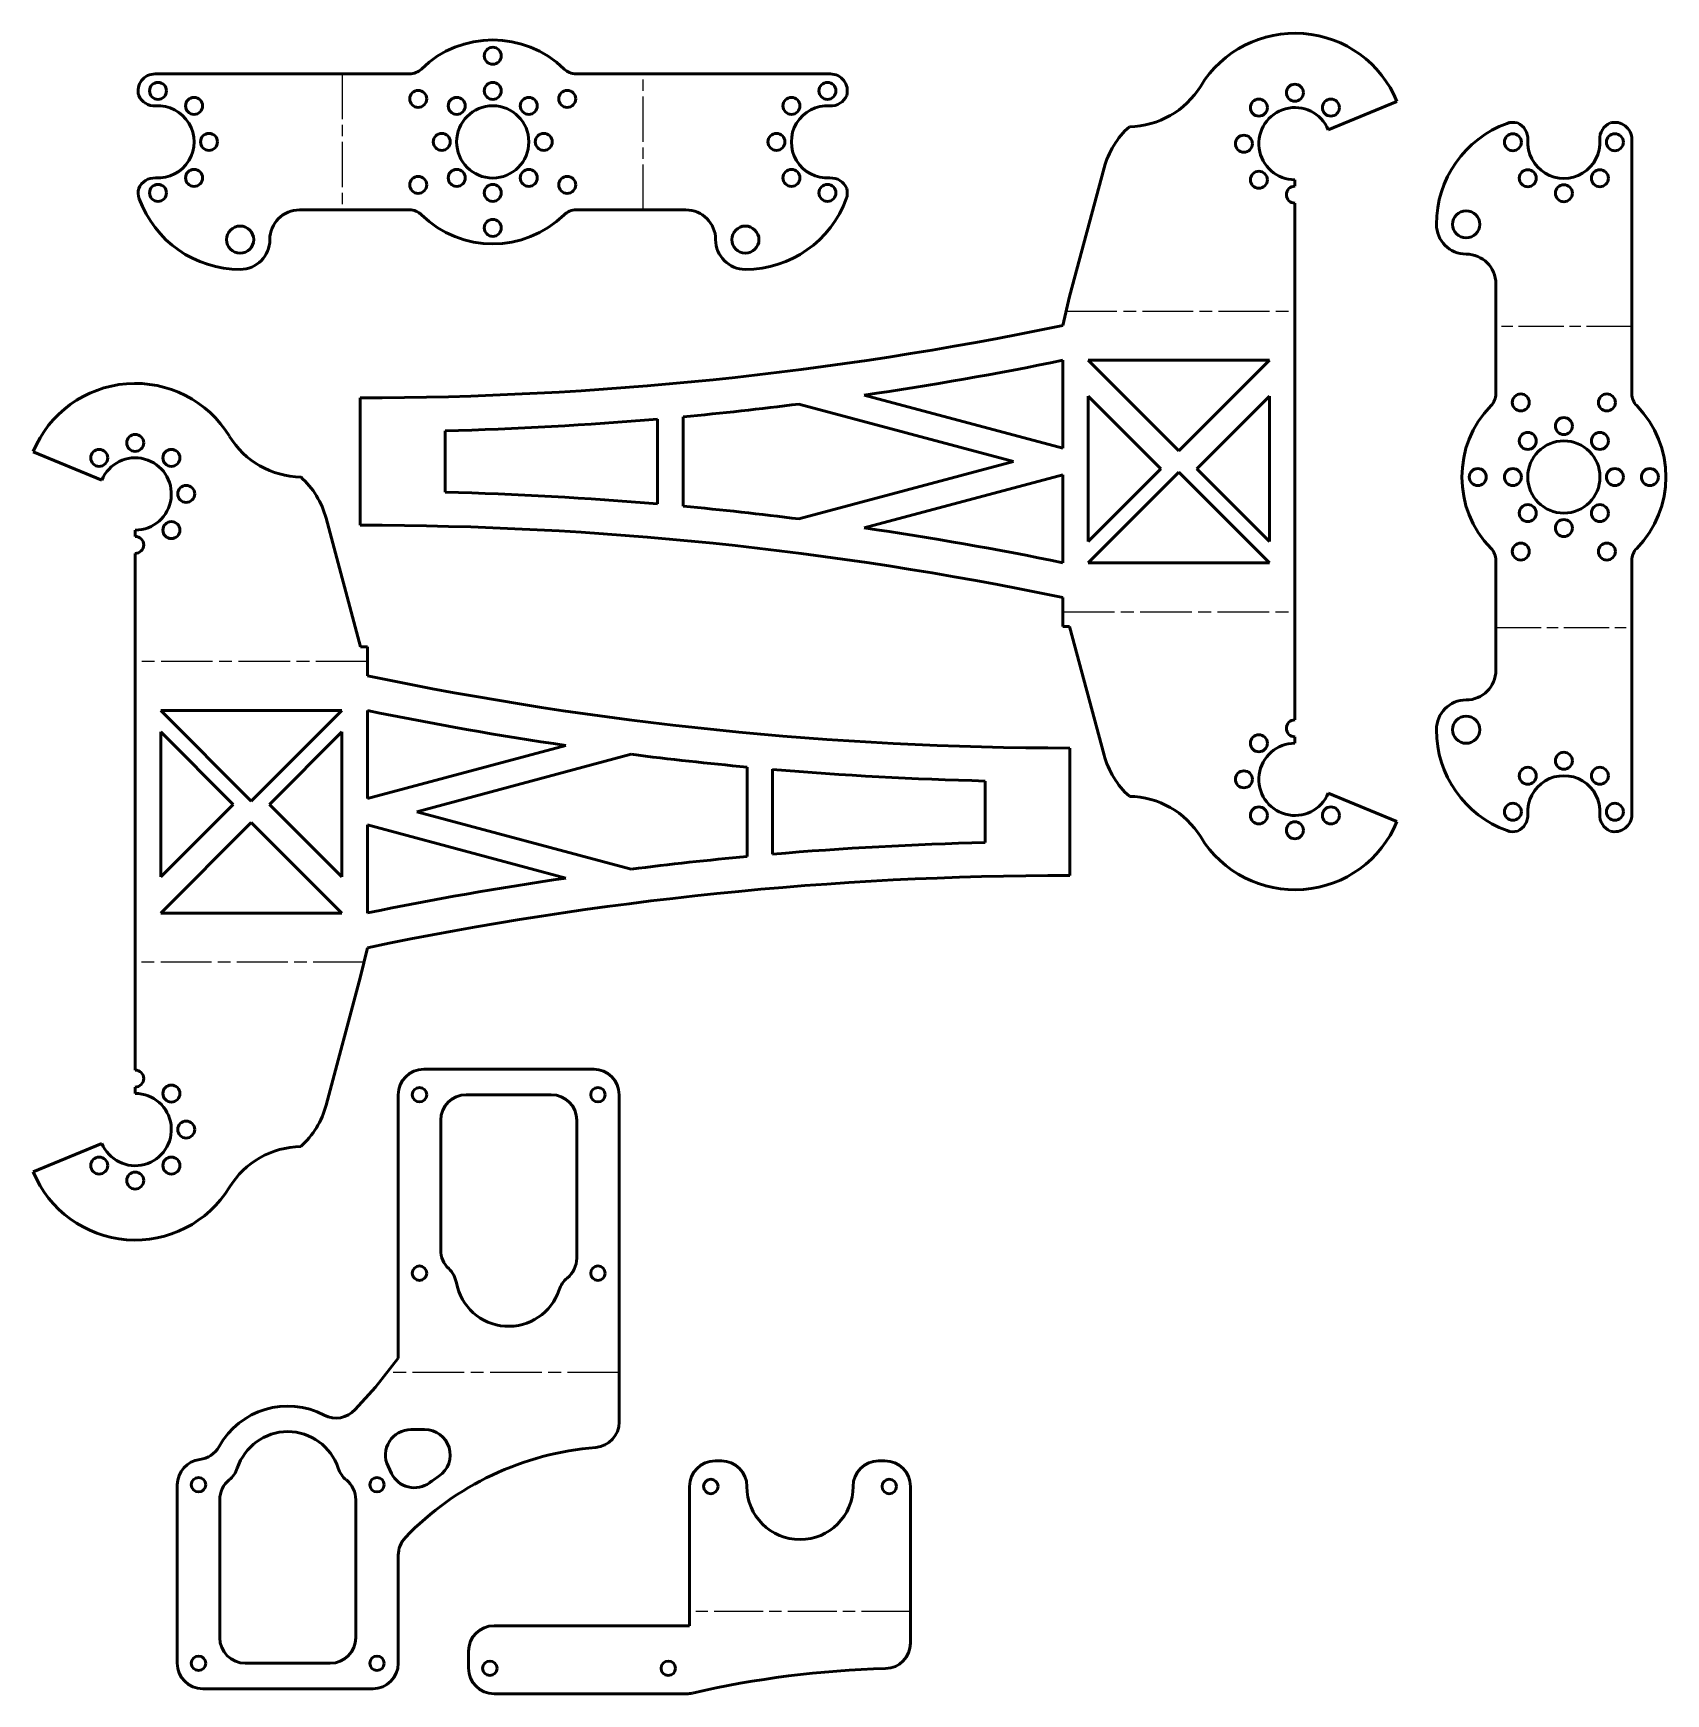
# Model space of a CAD drawing. Header units: millimetres. Extents: x 4 to 196, y 91 to 287.
import ezdxf

# ---------------------------------------------------------------- set-up
doc = ezdxf.new("R2010")
doc.units = ezdxf.units.MM
doc.linetypes.add('CHAIN', pattern=[0.3543, 0.2362, -0.0295, 0.0591, -0.0295])
doc.layers.add('Bend Centerline (ISO)', color=7, linetype='CHAIN', lineweight=25)
doc.layers.add('Visible (ISO)', color=7, linetype='Continuous', lineweight=50)

msp = doc.modelspace()

# ---------------------------------------------------------------- linework, layer by layer
at = {"layer": 'Bend Centerline (ISO)', "ltscale": 22.579735}
for p, q in [((40.36, 282.04), (40.36, 266.04)), ((75.76, 266.04), (75.76, 282.04)), ((192.11, 252.31), (176.11, 252.31)), ((176.11, 216.91), (192.11, 216.91))]:
    msp.add_line(p, q, dxfattribs=at)
at = {"layer": 'Bend Centerline (ISO)', "ltscale": 25.325102}
for p, q in [((125.54, 254.13), (152.46, 254.13)), ((42.91, 177.53), (15.99, 177.53))]:
    msp.add_line(p, q, dxfattribs=at)
at = {"layer": 'Bend Centerline (ISO)', "ltscale": 25.703241}
for p, q in [((125.14, 218.74), (152.46, 218.74)), ((43.31, 212.92), (15.99, 212.92))]:
    msp.add_line(p, q, dxfattribs=at)
at = {"layer": 'Bend Centerline (ISO)', "ltscale": 25.726624}
msp.add_line((72.94, 129.23), (45.59, 129.23), dxfattribs=at)
at = {"layer": 'Bend Centerline (ISO)', "ltscale": 24.46138}
msp.add_line((107.22, 101.14), (81.22, 101.14), dxfattribs=at)
at = {"layer": 'Visible (ISO)'}
for p, q in [((18.33, 282.04), (48.26, 282.04)), ((67.86, 282.04), (97.79, 282.04)), ((156.39, 275.45), (164.47, 278.8)), ((192.11, 274.34), (192.11, 244.41)), ((130, 270.97), (125.94, 255.83)), ((152.46, 268.83), (152.46, 269.58)), ((48.26, 266.04), (35.33, 266.04)), ((80.79, 266.04), (67.86, 266.04)), ((152.46, 206.04), (152.46, 266.83)), ((176.11, 244.41), (176.11, 257.34)), ((125.14, 252.43), (125.94, 255.83)), ((125.14, 248.35), (125.14, 237.99)), ((138.8, 237.69), (128.14, 248.35)), ((128.14, 248.35), (149.46, 248.35)), ((149.46, 248.35), (138.8, 237.69)), ((125.14, 237.99), (101.78, 244.25)), ((42.46, 243.93), (42.46, 228.93)), ((94.1, 243.2), (119.34, 236.43)), ((128.14, 227.03), (128.14, 244.11)), ((128.14, 244.11), (136.68, 235.57)), ((140.92, 235.57), (149.46, 244.11)), ((149.46, 244.11), (149.46, 227.03)), ((77.46, 241.43), (77.46, 231.44)), ((80.46, 231.17), (80.46, 241.7)), ((52.46, 232.81), (52.46, 240.06)), ((3.98, 237.59), (12.07, 234.24)), ((119.34, 236.43), (94.1, 229.67)), ((101.78, 228.62), (125.14, 234.88)), ((125.14, 234.88), (125.14, 224.52)), ((136.68, 235.57), (128.14, 227.03)), ((128.14, 224.52), (138.8, 235.18)), ((138.8, 235.18), (149.46, 224.52)), ((149.46, 227.03), (140.92, 235.57)), ((42.51, 214.62), (38.45, 229.76)), ((15.99, 228.37), (15.99, 227.62)), ((15.99, 225.62), (15.99, 164.83)), ((176.11, 211.88), (176.11, 224.81)), ((192.11, 224.81), (192.11, 194.88)), ((149.46, 224.52), (128.14, 224.52)), ((125.14, 217.04), (125.14, 220.43)), ((125.94, 217.04), (125.14, 217.04)), ((125.94, 217.04), (130, 201.9)), ((42.51, 214.62), (43.31, 214.62)), ((43.31, 214.62), (43.31, 211.22)), ((29.65, 196.48), (18.99, 207.14)), ((18.99, 207.14), (40.31, 207.14)), ((40.31, 207.14), (29.65, 196.48)), ((43.31, 196.78), (43.31, 207.14)), ((18.99, 187.55), (18.99, 204.63)), ((18.99, 204.63), (27.53, 196.09)), ((31.78, 196.09), (40.31, 204.63)), ((40.31, 204.63), (40.31, 187.55)), ((152.46, 203.29), (152.46, 204.04)), ((66.67, 203.03), (43.31, 196.78)), ((49.11, 195.22), (74.35, 201.99)), ((125.99, 187.72), (125.99, 202.72)), ((87.99, 200.49), (87.99, 189.96)), ((90.99, 190.23), (90.99, 200.22)), ((115.99, 198.84), (115.99, 191.6)), ((164.47, 194.07), (156.39, 197.42)), ((27.53, 196.09), (18.99, 187.55)), ((40.31, 187.55), (31.78, 196.09)), ((18.99, 183.31), (29.65, 193.97)), ((29.65, 193.97), (40.31, 183.31)), ((43.31, 183.31), (43.31, 193.67)), ((43.31, 193.67), (66.67, 187.41)), ((74.35, 188.46), (49.11, 195.22)), ((40.31, 183.31), (18.99, 183.31)), ((43.31, 179.22), (42.51, 175.83)), ((38.45, 160.69), (42.51, 175.83)), ((49.94, 164.93), (69.94, 164.93)), ((15.99, 162.83), (15.99, 162.08)), ((46.94, 130.93), (46.94, 161.93)), ((54.94, 161.93), (64.94, 161.93)), ((72.94, 161.93), (72.94, 123.42)), ((51.94, 143.66), (51.94, 158.93)), ((67.94, 158.93), (67.94, 142.69)), ((12.07, 156.2), (3.98, 152.86)), ((44.25, 127.54), (46.94, 130.93)), ((41.86, 124.88), (44.25, 127.54)), ((48.44, 122.54), (50.05, 122.54)), ((46.15, 117.38), (45.74, 118.22)), ((84.22, 118.84), (84.97, 118.84)), ((103.47, 118.84), (104.22, 118.84)), ((20.94, 95.04), (20.94, 116.04)), ((81.22, 99.45), (81.22, 115.84)), ((107.22, 115.84), (107.22, 97.41)), ((25.94, 98.04), (25.94, 114.28)), ((41.94, 114.28), (41.94, 98.04)), ((46.94, 107.75), (46.94, 95.04)), ((58.22, 99.45), (81.22, 99.45)), ((55.22, 94.45), (55.22, 96.45)), ((38.94, 95.04), (28.94, 95.04)), ((43.94, 92.04), (23.94, 92.04)), ((58.22, 91.45), (80.87, 91.45))]:
    msp.add_line(p, q, dxfattribs=at)
for centre, radius in [((58.06, 284.17), 1), ((18.67, 280.04), 1), ((49.29, 279.1), 1), ((58.06, 280.04), 1), ((66.83, 279.1), 1), ((97.45, 280.04), 1), ((152.46, 279.83), 1), ((22.91, 278.28), 1), ((53.82, 278.28), 1), ((58.06, 274.04), 4.25), ((62.3, 278.28), 1), ((93.21, 278.28), 1), ((148.22, 278.07), 1), ((156.7, 278.07), 1), ((24.67, 274.04), 1), ((52.06, 274.04), 1), ((64.06, 274.04), 1), ((91.45, 274.04), 1), ((146.46, 273.83), 1), ((178.11, 274), 1), ((190.11, 274), 1), ((22.91, 269.8), 1), ((49.29, 268.98), 1), ((53.82, 269.8), 1), ((62.3, 269.8), 1), ((66.83, 268.98), 1), ((93.21, 269.8), 1), ((148.22, 269.58), 1), ((179.86, 269.76), 1), ((188.35, 269.76), 1), ((18.67, 268.04), 1), ((58.06, 268.04), 1), ((97.45, 268.04), 1), ((184.11, 268), 1), ((172.61, 264.34), 1.6), ((28.33, 262.54), 1.6), ((58.06, 263.92), 1), ((87.79, 262.54), 1.6), ((179.04, 243.38), 1), ((189.17, 243.38), 1), ((184.11, 240.61), 1), ((15.99, 238.62), 1), ((179.86, 238.85), 1), ((184.11, 234.61), 4.25), ((188.35, 238.85), 1), ((11.75, 236.86), 1), ((20.24, 236.86), 1), ((173.98, 234.61), 1), ((178.11, 234.61), 1), ((190.11, 234.61), 1), ((194.23, 234.61), 1), ((21.99, 232.62), 1), ((179.86, 230.37), 1), ((188.35, 230.37), 1), ((20.24, 228.37), 1), ((184.11, 228.61), 1), ((179.04, 225.84), 1), ((189.17, 225.84), 1), ((172.61, 204.88), 1.6), ((148.22, 203.28), 1), ((184.11, 201.22), 1), ((146.46, 199.04), 1), ((179.86, 199.46), 1), ((188.35, 199.46), 1), ((148.22, 194.8), 1), ((156.7, 194.8), 1), ((178.11, 195.22), 1), ((190.11, 195.22), 1), ((152.46, 193.04), 1), ((20.24, 162.07), 1), ((49.44, 161.93), 0.85), ((70.44, 161.93), 0.85), ((21.99, 157.83), 1), ((11.75, 153.59), 1), ((20.24, 153.59), 1), ((15.99, 151.83), 1), ((49.44, 140.93), 0.85), ((70.44, 140.93), 0.85), ((23.44, 116.04), 0.85), ((44.44, 116.04), 0.85), ((83.72, 115.84), 0.85), ((104.72, 115.84), 0.85), ((23.44, 95.04), 0.85), ((44.44, 95.04), 0.85), ((57.72, 94.45), 0.85), ((78.72, 94.45), 0.85)]:
    msp.add_circle(centre, radius, dxfattribs=at)
for centre, radius, start, end in [((58.06, 274.04), 12, 45.5847, 134.4153), ((152.46, 273.83), 13, 22.5, 148.5542), ((18.33, 280.04), 2, 90, 195.3484), ((48.26, 284.04), 2, 270, 314.4153), ((67.86, 284.04), 2, 225.5847, 270), ((97.79, 280.04), 2, 344.6516, 90), ((18.25, 280.28), 2, 202.5, 273.8371), ((97.87, 280.28), 2, 266.1629, 337.5), ((132.84, 285.83), 10, 270.845, 328.5542), ((18.67, 274.04), 4.25, 266.1629, 93.8371), ((97.45, 274.04), 4.25, 86.1629, 273.8371), ((152.46, 273.83), 4.25, 22.5, 270), ((139.66, 268.38), 10, 131.8748, 165), ((181.75, 264.34), 12.64, 110.016, 180), ((178.11, 274.34), 2, 74.6516, 110.016), ((177.87, 274.42), 2, 356.1629, 67.5), ((190.34, 274.42), 2, 112.5, 183.8371), ((190.11, 274.34), 2, 0, 105.3484), ((184.11, 274), 4.25, 176.1629, 3.8371), ((18.25, 267.8), 2, 86.1629, 157.5), ((97.87, 267.8), 2, 22.5, 93.8371), ((18.33, 268.04), 2, 164.6516, 200.016), ((97.79, 268.04), 2, 339.984, 15.3484), ((152.46, 267.83), 1, 90, 270), ((28.33, 271.68), 12.64, 200.016, 270), ((35.33, 262.54), 3.5, 90, 180), ((48.26, 264.04), 2, 45.5847, 90), ((67.86, 264.04), 2, 90, 134.4153), ((80.79, 262.54), 3.5, 0, 90), ((87.79, 271.68), 12.64, 270, 339.984), ((58.06, 274.04), 12, 225.5847, 314.4153), ((172.61, 264.34), 3.5, 180, 270), ((28.33, 262.54), 3.5, 270, 0), ((87.79, 262.54), 3.5, 180, 270), ((172.61, 257.34), 3.5, 0, 90), ((42.46, 650.3), 406.37, 270, 281.7395), ((42.46, 650.3), 410.37, 278.3122, 281.6234), ((15.99, 232.62), 13, 31.4458, 157.5), ((174.11, 244.41), 2, 315.5847, 0), ((194.11, 244.41), 2, 180, 224.4153), ((42.46, 650.3), 410.37, 275.3132, 277.2299), ((184.11, 234.61), 12, 135.5847, 224.4153), ((184.11, 234.61), 12, 315.5847, 44.4153), ((42.46, 650.3), 410.37, 271.3963, 274.8927), ((35.62, 244.61), 10, 211.4458, 269.155), ((15.99, 232.62), 4.25, 270, 157.5), ((28.79, 227.17), 10, 15, 48.1252), ((42.46, -177.43), 410.37, 85.1073, 88.6037), ((42.46, -177.43), 410.37, 82.7701, 84.6868), ((42.46, -177.43), 406.37, 78.2605, 90), ((42.46, -177.43), 410.37, 78.3766, 81.6878), ((15.99, 226.62), 1, 270, 90), ((174.11, 224.81), 2, 0, 44.4153), ((194.11, 224.81), 2, 135.5847, 180), ((125.99, 609.09), 406.37, 258.2605, 270), ((172.61, 211.88), 3.5, 270, 0), ((125.99, 609.09), 410.37, 258.3766, 261.6878), ((172.61, 204.88), 3.5, 90, 180), ((152.46, 205.04), 1, 90, 270), ((152.46, 199.04), 4.25, 90, 337.5), ((181.75, 204.88), 12.64, 180, 249.984), ((125.99, 609.09), 410.37, 262.7701, 264.6868), ((139.66, 204.49), 10, 195, 228.1252), ((125.99, 609.09), 410.37, 265.1073, 268.6037), ((184.11, 195.22), 4.25, 356.1629, 183.8371), ((132.84, 187.04), 10, 31.4458, 89.155), ((152.46, 199.04), 13, 211.4458, 337.5), ((177.87, 194.8), 2, 292.5, 3.8371), ((190.34, 194.8), 2, 176.1629, 247.5), ((190.11, 194.88), 2, 254.6516, 0), ((125.99, -218.64), 410.37, 91.3963, 94.8927), ((178.11, 194.88), 2, 249.984, 285.3484), ((125.99, -218.64), 410.37, 95.3132, 97.2299), ((125.99, -218.64), 406.37, 90, 101.7395), ((125.99, -218.64), 410.37, 98.3122, 101.6234), ((15.99, 163.83), 1, 270, 90), ((49.94, 161.93), 3, 90, 180), ((69.94, 161.93), 3, 0, 90), ((15.99, 157.83), 4.25, 202.5, 90), ((28.79, 163.28), 10, 311.8748, 345), ((54.94, 158.93), 3, 90, 180), ((64.94, 158.93), 3, 0, 90), ((35.62, 145.83), 10, 90.845, 148.5542), ((15.99, 157.83), 13, 202.5, 328.5542), ((54.94, 143.66), 3, 180, 226.8792), ((64.94, 142.69), 3, 309.1136, 0), ((50.83, 139.28), 3, 10.2899, 46.8792), ((59.94, 140.93), 6.25, 190.2899, 341.7587), ((68.72, 138.03), 3, 129.1136, 161.7587), ((33.94, 116.04), 9.25, 62.2979, 150.8944), ((39.63, 126.88), 3, 242.2979, 318.1221), ((69.94, 123.42), 3, 274.5377, 0), ((33.94, 116.04), 6.25, 18.2413, 161.7587), ((48.44, 119.54), 3, 90, 205.9957), ((50.05, 119.54), 3, 304.0108, 90), ((23.23, 121.99), 3, 276.7298, 330.8944), ((72.94, 85.62), 34.92, 94.5377, 136.1009), ((23.94, 116.04), 3, 96.7298, 180), ((25.15, 118.93), 3, 309.1136, 341.7587), ((42.72, 118.93), 3, 198.2413, 230.8864), ((48.85, 118.69), 3, 205.9957, 306.0624), ((84.22, 115.84), 3, 90, 180), ((84.97, 115.84), 3, 0, 90), ((103.47, 115.84), 3, 90, 180), ((104.22, 115.84), 3, 0, 90), ((28.94, 114.28), 3, 129.1136, 180), ((38.94, 114.28), 3, 0, 50.8864), ((72.94, 85.62), 37.92, 124.0108, 126.0624), ((94.22, 115.84), 6.25, 180, 0), ((49.94, 107.75), 3, 136.1009, 180), ((28.94, 98.04), 3, 180, 270), ((38.94, 98.04), 3, 270, 0), ((58.22, 96.45), 3, 90, 180), ((104.22, 97.41), 3, 271.4672, 0), ((23.94, 95.04), 3, 180, 270), ((43.94, 95.04), 3, 270, 0), ((58.22, 94.45), 3, 180, 270), ((107.22, -19.72), 114.17, 91.4672, 102.9935), ((80.87, 94.45), 3, 270, 282.9935)]:
    msp.add_arc(centre, radius, start, end, dxfattribs=at)

doc.saveas('drawing.dxf')
